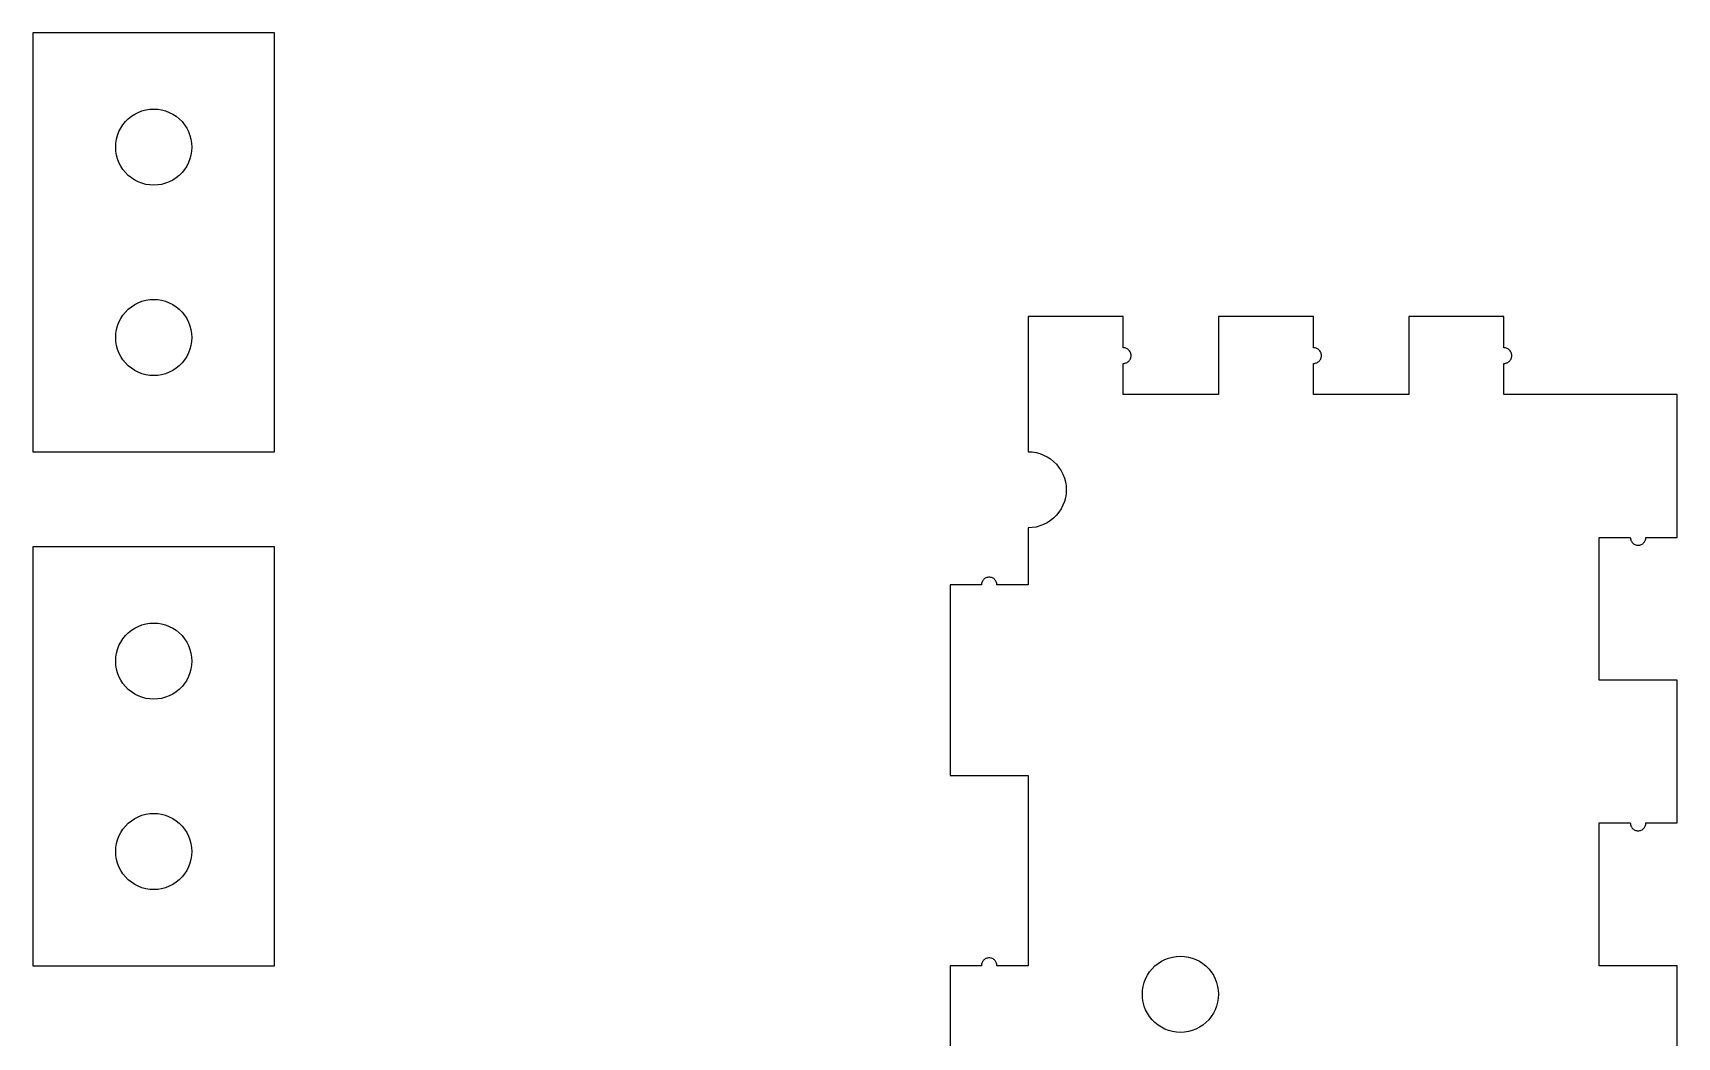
# Model space of a CAD drawing. Header units: metres. Extents: x -4 to 254, y -4 to 180.
# Drawn here: x 167.7 to 254.1, y 96.2 to 149 of the extents above; entities that cross this region are included whole.
import ezdxf

# ---------------------------------------------------------------- set-up
doc = ezdxf.new("R2010")
doc.units = ezdxf.units.M

msp = doc.modelspace()

# ---------------------------------------------------------------- linework, layer by layer
for p, q in [((180.4, 149), (167.7, 149)), ((167.7, 149), (167.7, 127)), ((180.4, 127), (180.4, 149)), ((172.432, 144.176), (172.564, 144.338)), ((172.564, 144.338), (172.712, 144.486)), ((172.712, 144.486), (172.874, 144.618)), ((172.874, 144.618), (173.05, 144.732)), ((173.05, 144.732), (173.237, 144.827)), ((173.237, 144.827), (173.432, 144.902)), ((173.432, 144.902), (173.634, 144.956)), ((173.634, 144.956), (173.841, 144.989)), ((173.841, 144.989), (174.05, 145)), ((174.05, 145), (174.259, 144.989)), ((174.259, 144.989), (174.466, 144.956)), ((174.466, 144.956), (174.668, 144.902)), ((174.668, 144.902), (174.863, 144.827)), ((174.863, 144.827), (175.05, 144.732)), ((175.05, 144.732), (175.226, 144.618)), ((175.226, 144.618), (175.388, 144.486)), ((175.388, 144.486), (175.536, 144.338)), ((175.536, 144.338), (175.668, 144.176)), ((172.094, 143.416), (172.148, 143.618)), ((172.148, 143.618), (172.223, 143.813)), ((172.223, 143.813), (172.318, 144)), ((172.318, 144), (172.432, 144.176)), ((175.668, 144.176), (175.782, 144)), ((175.782, 144), (175.877, 143.813)), ((175.877, 143.813), (175.952, 143.618)), ((175.952, 143.618), (176.006, 143.416)), ((172.05, 143), (172.061, 143.209)), ((172.061, 142.791), (172.05, 143)), ((172.061, 143.209), (172.094, 143.416)), ((172.094, 142.584), (172.061, 142.791)), ((172.148, 142.382), (172.094, 142.584)), ((176.006, 142.584), (175.952, 142.382)), ((176.006, 143.416), (176.039, 143.209)), ((176.039, 142.791), (176.006, 142.584)), ((176.039, 143.209), (176.05, 143)), ((176.05, 143), (176.039, 142.791)), ((172.223, 142.187), (172.148, 142.382)), ((172.318, 142), (172.223, 142.187)), ((172.432, 141.824), (172.318, 142)), ((172.564, 141.662), (172.432, 141.824)), ((175.668, 141.824), (175.536, 141.662)), ((175.782, 142), (175.668, 141.824)), ((175.877, 142.187), (175.782, 142)), ((175.952, 142.382), (175.877, 142.187)), ((172.712, 141.514), (172.564, 141.662)), ((172.874, 141.382), (172.712, 141.514)), ((173.05, 141.268), (172.874, 141.382)), ((173.237, 141.173), (173.05, 141.268)), ((173.432, 141.098), (173.237, 141.173)), ((173.634, 141.044), (173.432, 141.098)), ((173.841, 141.011), (173.634, 141.044)), ((174.05, 141), (173.841, 141.011)), ((174.259, 141.011), (174.05, 141)), ((174.466, 141.044), (174.259, 141.011)), ((174.668, 141.098), (174.466, 141.044)), ((174.863, 141.173), (174.668, 141.098)), ((175.05, 141.268), (174.863, 141.173)), ((175.226, 141.382), (175.05, 141.268)), ((175.388, 141.514), (175.226, 141.382)), ((175.536, 141.662), (175.388, 141.514)), ((173.05, 134.732), (173.237, 134.827)), ((173.237, 134.827), (173.432, 134.902)), ((173.432, 134.902), (173.634, 134.956)), ((173.634, 134.956), (173.841, 134.989)), ((173.841, 134.989), (174.05, 135)), ((174.05, 135), (174.259, 134.989)), ((174.259, 134.989), (174.466, 134.956)), ((174.466, 134.956), (174.668, 134.902)), ((174.668, 134.902), (174.863, 134.827)), ((174.863, 134.827), (175.05, 134.732)), ((172.223, 133.813), (172.318, 134)), ((172.318, 134), (172.432, 134.176)), ((172.432, 134.176), (172.564, 134.338)), ((172.564, 134.338), (172.712, 134.486)), ((172.712, 134.486), (172.874, 134.618)), ((172.874, 134.618), (173.05, 134.732)), ((175.05, 134.732), (175.226, 134.618)), ((175.226, 134.618), (175.388, 134.486)), ((175.388, 134.486), (175.536, 134.338)), ((175.536, 134.338), (175.668, 134.176)), ((175.668, 134.176), (175.782, 134)), ((175.782, 134), (175.877, 133.813)), ((225, 134.1), (220, 134.1)), ((220, 134.1), (220, 127)), ((225, 132.46), (225, 134.1)), ((235, 134.1), (230, 134.1)), ((230, 134.1), (230, 130)), ((235, 132.46), (235, 134.1)), ((245, 134.1), (240, 134.1)), ((240, 134.1), (240, 130)), ((245, 132.46), (245, 134.1)), ((172.05, 133), (172.061, 133.209)), ((172.061, 133.209), (172.094, 133.416)), ((172.094, 133.416), (172.148, 133.618)), ((172.148, 133.618), (172.223, 133.813)), ((175.877, 133.813), (175.952, 133.618)), ((175.952, 133.618), (176.006, 133.416)), ((176.006, 133.416), (176.039, 133.209)), ((176.039, 133.209), (176.05, 133)), ((172.061, 132.791), (172.05, 133)), ((172.094, 132.584), (172.061, 132.791)), ((172.148, 132.382), (172.094, 132.584)), ((172.223, 132.187), (172.148, 132.382)), ((175.952, 132.382), (175.877, 132.187)), ((176.006, 132.584), (175.952, 132.382)), ((176.039, 132.791), (176.006, 132.584)), ((176.05, 133), (176.039, 132.791)), ((225.043, 132.458), (225, 132.46)), ((225.085, 132.451), (225.043, 132.458)), ((225.127, 132.44), (225.085, 132.451)), ((225.167, 132.425), (225.127, 132.44)), ((225.205, 132.405), (225.167, 132.425)), ((225.241, 132.382), (225.205, 132.405)), ((225.274, 132.355), (225.241, 132.382)), ((225.305, 132.324), (225.274, 132.355)), ((225.332, 132.291), (225.305, 132.324)), ((225.355, 132.255), (225.332, 132.291)), ((225.375, 132.217), (225.355, 132.255)), ((225.39, 132.177), (225.375, 132.217)), ((235.043, 132.458), (235, 132.46)), ((235.085, 132.451), (235.043, 132.458)), ((235.127, 132.44), (235.085, 132.451)), ((235.167, 132.425), (235.127, 132.44)), ((235.205, 132.405), (235.167, 132.425)), ((235.241, 132.382), (235.205, 132.405)), ((235.274, 132.355), (235.241, 132.382)), ((235.305, 132.324), (235.274, 132.355)), ((235.332, 132.291), (235.305, 132.324)), ((235.355, 132.255), (235.332, 132.291)), ((235.375, 132.217), (235.355, 132.255)), ((235.39, 132.177), (235.375, 132.217)), ((245.043, 132.458), (245, 132.46)), ((245.085, 132.451), (245.043, 132.458)), ((245.127, 132.44), (245.085, 132.451)), ((245.167, 132.425), (245.127, 132.44)), ((245.205, 132.405), (245.167, 132.425)), ((245.241, 132.382), (245.205, 132.405)), ((245.274, 132.355), (245.241, 132.382)), ((245.305, 132.324), (245.274, 132.355)), ((245.332, 132.291), (245.305, 132.324)), ((245.355, 132.255), (245.332, 132.291)), ((245.375, 132.217), (245.355, 132.255)), ((245.39, 132.177), (245.375, 132.217)), ((172.318, 132), (172.223, 132.187)), ((172.432, 131.824), (172.318, 132)), ((172.564, 131.662), (172.432, 131.824)), ((172.712, 131.514), (172.564, 131.662)), ((172.874, 131.382), (172.712, 131.514)), ((173.05, 131.268), (172.874, 131.382)), ((175.226, 131.382), (175.05, 131.268)), ((175.388, 131.514), (175.226, 131.382)), ((175.536, 131.662), (175.388, 131.514)), ((175.668, 131.824), (175.536, 131.662)), ((175.782, 132), (175.668, 131.824)), ((175.877, 132.187), (175.782, 132)), ((225, 131.64), (225.043, 131.642)), ((225, 130), (225, 131.64)), ((225.043, 131.642), (225.085, 131.649)), ((225.085, 131.649), (225.127, 131.66)), ((225.127, 131.66), (225.167, 131.675)), ((225.167, 131.675), (225.205, 131.695)), ((225.205, 131.695), (225.241, 131.718)), ((225.241, 131.718), (225.274, 131.745)), ((225.274, 131.745), (225.305, 131.776)), ((225.305, 131.776), (225.332, 131.809)), ((225.332, 131.809), (225.355, 131.845)), ((225.355, 131.845), (225.375, 131.883)), ((225.375, 131.883), (225.39, 131.923)), ((225.401, 132.135), (225.39, 132.177)), ((225.39, 131.923), (225.401, 131.965)), ((225.408, 132.093), (225.401, 132.135)), ((225.401, 131.965), (225.408, 132.007)), ((225.41, 132.05), (225.408, 132.093)), ((225.408, 132.007), (225.41, 132.05)), ((235, 131.64), (235.043, 131.642)), ((235, 130), (235, 131.64)), ((235.043, 131.642), (235.085, 131.649)), ((235.085, 131.649), (235.127, 131.66)), ((235.127, 131.66), (235.167, 131.675)), ((235.167, 131.675), (235.205, 131.695)), ((235.205, 131.695), (235.241, 131.718)), ((235.241, 131.718), (235.274, 131.745)), ((235.274, 131.745), (235.305, 131.776)), ((235.305, 131.776), (235.332, 131.809)), ((235.332, 131.809), (235.355, 131.845)), ((235.355, 131.845), (235.375, 131.883)), ((235.375, 131.883), (235.39, 131.923)), ((235.401, 132.135), (235.39, 132.177)), ((235.39, 131.923), (235.401, 131.965)), ((235.408, 132.093), (235.401, 132.135)), ((235.401, 131.965), (235.408, 132.007)), ((235.41, 132.05), (235.408, 132.093)), ((235.408, 132.007), (235.41, 132.05)), ((245, 131.64), (245.043, 131.642)), ((245, 130), (245, 131.64)), ((245.043, 131.642), (245.085, 131.649)), ((245.085, 131.649), (245.127, 131.66)), ((245.127, 131.66), (245.167, 131.675)), ((245.167, 131.675), (245.205, 131.695)), ((245.205, 131.695), (245.241, 131.718)), ((245.241, 131.718), (245.274, 131.745)), ((245.274, 131.745), (245.305, 131.776)), ((245.305, 131.776), (245.332, 131.809)), ((245.332, 131.809), (245.355, 131.845)), ((245.355, 131.845), (245.375, 131.883)), ((245.375, 131.883), (245.39, 131.923)), ((245.401, 132.135), (245.39, 132.177)), ((245.39, 131.923), (245.401, 131.965)), ((245.408, 132.093), (245.401, 132.135)), ((245.401, 131.965), (245.408, 132.007)), ((245.41, 132.05), (245.408, 132.093)), ((245.408, 132.007), (245.41, 132.05)), ((173.237, 131.173), (173.05, 131.268)), ((173.432, 131.098), (173.237, 131.173)), ((173.634, 131.044), (173.432, 131.098)), ((173.841, 131.011), (173.634, 131.044)), ((174.05, 131), (173.841, 131.011)), ((174.259, 131.011), (174.05, 131)), ((174.466, 131.044), (174.259, 131.011)), ((174.668, 131.098), (174.466, 131.044)), ((174.863, 131.173), (174.668, 131.098)), ((175.05, 131.268), (174.863, 131.173)), ((230, 130), (225, 130)), ((240, 130), (235, 130)), ((254.1, 130), (245, 130)), ((254.1, 122.5), (254.1, 130)), ((167.7, 127), (180.4, 127)), ((220, 127), (220.209, 126.989)), ((220.209, 126.989), (220.416, 126.956)), ((220.416, 126.956), (220.618, 126.902)), ((220.618, 126.902), (220.813, 126.827)), ((220.813, 126.827), (221, 126.732)), ((221, 126.732), (221.176, 126.618)), ((221.176, 126.618), (221.338, 126.486)), ((221.338, 126.486), (221.486, 126.338)), ((221.486, 126.338), (221.618, 126.176)), ((221.618, 126.176), (221.732, 126)), ((221.732, 126), (221.827, 125.813)), ((221.827, 125.813), (221.902, 125.618)), ((221.902, 125.618), (221.956, 125.416)), ((221.956, 125.416), (221.989, 125.209)), ((221.956, 124.584), (221.902, 124.382)), ((221.989, 124.791), (221.956, 124.584)), ((221.989, 125.209), (222, 125)), ((222, 125), (221.989, 124.791)), ((221.486, 123.662), (221.338, 123.514)), ((221.618, 123.824), (221.486, 123.662)), ((221.732, 124), (221.618, 123.824)), ((221.827, 124.187), (221.732, 124)), ((221.902, 124.382), (221.827, 124.187)), ((220.209, 123.011), (220, 123)), ((220, 123), (220, 120)), ((220.416, 123.044), (220.209, 123.011)), ((220.618, 123.098), (220.416, 123.044)), ((220.813, 123.173), (220.618, 123.098)), ((221, 123.268), (220.813, 123.173)), ((221.176, 123.382), (221, 123.268)), ((221.338, 123.514), (221.176, 123.382)), ((180.4, 122), (167.7, 122)), ((167.7, 122), (167.7, 100)), ((180.4, 100), (180.4, 122)), ((250, 115), (250, 122.5)), ((250, 122.5), (251.64, 122.5)), ((251.64, 122.5), (251.642, 122.457)), ((251.642, 122.457), (251.649, 122.415)), ((251.649, 122.415), (251.66, 122.373)), ((251.66, 122.373), (251.675, 122.333)), ((251.675, 122.333), (251.695, 122.295)), ((251.695, 122.295), (251.718, 122.259)), ((251.718, 122.259), (251.745, 122.226)), ((251.745, 122.226), (251.776, 122.195)), ((251.776, 122.195), (251.809, 122.168)), ((251.809, 122.168), (251.845, 122.145)), ((251.845, 122.145), (251.883, 122.125)), ((251.883, 122.125), (251.923, 122.11)), ((251.923, 122.11), (251.965, 122.099)), ((251.965, 122.099), (252.007, 122.092)), ((252.007, 122.092), (252.05, 122.09)), ((252.05, 122.09), (252.093, 122.092)), ((252.093, 122.092), (252.135, 122.099)), ((252.135, 122.099), (252.177, 122.11)), ((252.177, 122.11), (252.217, 122.125)), ((252.217, 122.125), (252.255, 122.145)), ((252.255, 122.145), (252.291, 122.168)), ((252.291, 122.168), (252.324, 122.195)), ((252.324, 122.195), (252.355, 122.226)), ((252.355, 122.226), (252.382, 122.259)), ((252.382, 122.259), (252.405, 122.295)), ((252.405, 122.295), (252.425, 122.333)), ((252.425, 122.333), (252.44, 122.373)), ((252.44, 122.373), (252.451, 122.415)), ((252.451, 122.415), (252.458, 122.457)), ((252.458, 122.457), (252.46, 122.5)), ((252.46, 122.5), (254.1, 122.5)), ((217.56, 120.127), (217.549, 120.085)), ((217.575, 120.167), (217.56, 120.127)), ((217.595, 120.205), (217.575, 120.167)), ((217.618, 120.241), (217.595, 120.205)), ((217.645, 120.274), (217.618, 120.241)), ((217.676, 120.305), (217.645, 120.274)), ((217.709, 120.332), (217.676, 120.305)), ((217.745, 120.355), (217.709, 120.332)), ((217.783, 120.375), (217.745, 120.355)), ((217.823, 120.39), (217.783, 120.375)), ((217.865, 120.401), (217.823, 120.39)), ((217.907, 120.408), (217.865, 120.401)), ((217.95, 120.41), (217.907, 120.408)), ((217.993, 120.408), (217.95, 120.41)), ((218.035, 120.401), (217.993, 120.408)), ((218.077, 120.39), (218.035, 120.401)), ((218.117, 120.375), (218.077, 120.39)), ((218.155, 120.355), (218.117, 120.375)), ((218.191, 120.332), (218.155, 120.355)), ((218.224, 120.305), (218.191, 120.332)), ((218.255, 120.274), (218.224, 120.305)), ((218.282, 120.241), (218.255, 120.274)), ((218.305, 120.205), (218.282, 120.241)), ((218.325, 120.167), (218.305, 120.205)), ((218.34, 120.127), (218.325, 120.167)), ((218.351, 120.085), (218.34, 120.127)), ((217.54, 120), (215.9, 120)), ((215.9, 120), (215.9, 110)), ((217.542, 120.043), (217.54, 120)), ((217.549, 120.085), (217.542, 120.043)), ((218.358, 120.043), (218.351, 120.085)), ((218.36, 120), (218.358, 120.043)), ((220, 120), (218.36, 120)), ((172.712, 117.486), (172.874, 117.618)), ((172.874, 117.618), (173.05, 117.732)), ((173.05, 117.732), (173.237, 117.827)), ((173.237, 117.827), (173.432, 117.902)), ((173.432, 117.902), (173.634, 117.956)), ((173.634, 117.956), (173.841, 117.989)), ((173.841, 117.989), (174.05, 118)), ((174.05, 118), (174.259, 117.989)), ((174.259, 117.989), (174.466, 117.956)), ((174.466, 117.956), (174.668, 117.902)), ((174.668, 117.902), (174.863, 117.827)), ((174.863, 117.827), (175.05, 117.732)), ((175.05, 117.732), (175.226, 117.618)), ((175.226, 117.618), (175.388, 117.486)), ((172.148, 116.618), (172.223, 116.813)), ((172.223, 116.813), (172.318, 117)), ((172.318, 117), (172.432, 117.176)), ((172.432, 117.176), (172.564, 117.338)), ((172.564, 117.338), (172.712, 117.486)), ((175.388, 117.486), (175.536, 117.338)), ((175.536, 117.338), (175.668, 117.176)), ((175.668, 117.176), (175.782, 117)), ((175.782, 117), (175.877, 116.813)), ((175.877, 116.813), (175.952, 116.618)), ((172.05, 116), (172.061, 116.209)), ((172.061, 115.791), (172.05, 116)), ((172.061, 116.209), (172.094, 116.416)), ((172.094, 115.584), (172.061, 115.791)), ((172.094, 116.416), (172.148, 116.618)), ((175.952, 116.618), (176.006, 116.416)), ((176.006, 116.416), (176.039, 116.209)), ((176.039, 115.791), (176.006, 115.584)), ((176.039, 116.209), (176.05, 116)), ((176.05, 116), (176.039, 115.791)), ((172.148, 115.382), (172.094, 115.584)), ((172.223, 115.187), (172.148, 115.382)), ((172.318, 115), (172.223, 115.187)), ((172.432, 114.824), (172.318, 115)), ((175.782, 115), (175.668, 114.824)), ((175.877, 115.187), (175.782, 115)), ((175.952, 115.382), (175.877, 115.187)), ((176.006, 115.584), (175.952, 115.382)), ((254.1, 115), (250, 115)), ((254.1, 107.5), (254.1, 115)), ((172.564, 114.662), (172.432, 114.824)), ((172.712, 114.514), (172.564, 114.662)), ((172.874, 114.382), (172.712, 114.514)), ((173.05, 114.268), (172.874, 114.382)), ((173.237, 114.173), (173.05, 114.268)), ((173.432, 114.098), (173.237, 114.173)), ((173.634, 114.044), (173.432, 114.098)), ((174.668, 114.098), (174.466, 114.044)), ((174.863, 114.173), (174.668, 114.098)), ((175.05, 114.268), (174.863, 114.173)), ((175.226, 114.382), (175.05, 114.268)), ((175.388, 114.514), (175.226, 114.382)), ((175.536, 114.662), (175.388, 114.514)), ((175.668, 114.824), (175.536, 114.662)), ((173.841, 114.011), (173.634, 114.044)), ((174.05, 114), (173.841, 114.011)), ((174.259, 114.011), (174.05, 114)), ((174.466, 114.044), (174.259, 114.011)), ((215.9, 110), (220, 110)), ((220, 110), (220, 100)), ((172.318, 107), (172.432, 107.176)), ((172.432, 107.176), (172.564, 107.338)), ((172.564, 107.338), (172.712, 107.486)), ((172.712, 107.486), (172.874, 107.618)), ((172.874, 107.618), (173.05, 107.732)), ((173.05, 107.732), (173.237, 107.827)), ((173.237, 107.827), (173.432, 107.902)), ((173.432, 107.902), (173.634, 107.956)), ((173.634, 107.956), (173.841, 107.989)), ((173.841, 107.989), (174.05, 108)), ((174.05, 108), (174.259, 107.989)), ((174.259, 107.989), (174.466, 107.956)), ((174.466, 107.956), (174.668, 107.902)), ((174.668, 107.902), (174.863, 107.827)), ((174.863, 107.827), (175.05, 107.732)), ((175.05, 107.732), (175.226, 107.618)), ((175.226, 107.618), (175.388, 107.486)), ((175.388, 107.486), (175.536, 107.338)), ((175.536, 107.338), (175.668, 107.176)), ((175.668, 107.176), (175.782, 107)), ((250, 100), (250, 107.5)), ((250, 107.5), (251.64, 107.5)), ((251.64, 107.5), (251.642, 107.457)), ((251.642, 107.457), (251.649, 107.415)), ((251.649, 107.415), (251.66, 107.373)), ((251.66, 107.373), (251.675, 107.333)), ((251.675, 107.333), (251.695, 107.295)), ((251.695, 107.295), (251.718, 107.259)), ((251.718, 107.259), (251.745, 107.226)), ((251.745, 107.226), (251.776, 107.195)), ((251.776, 107.195), (251.809, 107.168)), ((251.809, 107.168), (251.845, 107.145)), ((251.845, 107.145), (251.883, 107.125)), ((252.217, 107.125), (252.255, 107.145)), ((252.255, 107.145), (252.291, 107.168)), ((252.291, 107.168), (252.324, 107.195)), ((252.324, 107.195), (252.355, 107.226)), ((252.355, 107.226), (252.382, 107.259)), ((252.382, 107.259), (252.405, 107.295)), ((252.405, 107.295), (252.425, 107.333)), ((252.425, 107.333), (252.44, 107.373)), ((252.44, 107.373), (252.451, 107.415)), ((252.451, 107.415), (252.458, 107.457)), ((252.458, 107.457), (252.46, 107.5)), ((252.46, 107.5), (254.1, 107.5)), ((172.061, 106.209), (172.094, 106.416)), ((172.094, 106.416), (172.148, 106.618)), ((172.148, 106.618), (172.223, 106.813)), ((172.223, 106.813), (172.318, 107)), ((175.782, 107), (175.877, 106.813)), ((175.877, 106.813), (175.952, 106.618)), ((175.952, 106.618), (176.006, 106.416)), ((176.006, 106.416), (176.039, 106.209)), ((251.883, 107.125), (251.923, 107.11)), ((251.923, 107.11), (251.965, 107.099)), ((251.965, 107.099), (252.007, 107.092)), ((252.007, 107.092), (252.05, 107.09)), ((252.05, 107.09), (252.093, 107.092)), ((252.093, 107.092), (252.135, 107.099)), ((252.135, 107.099), (252.177, 107.11)), ((252.177, 107.11), (252.217, 107.125)), ((172.05, 106), (172.061, 106.209)), ((172.061, 105.791), (172.05, 106)), ((172.094, 105.584), (172.061, 105.791)), ((172.148, 105.382), (172.094, 105.584)), ((176.006, 105.584), (175.952, 105.382)), ((176.039, 105.791), (176.006, 105.584)), ((176.039, 106.209), (176.05, 106)), ((176.05, 106), (176.039, 105.791)), ((172.223, 105.187), (172.148, 105.382)), ((172.318, 105), (172.223, 105.187)), ((172.432, 104.824), (172.318, 105)), ((172.564, 104.662), (172.432, 104.824)), ((172.712, 104.514), (172.564, 104.662)), ((175.536, 104.662), (175.388, 104.514)), ((175.668, 104.824), (175.536, 104.662)), ((175.782, 105), (175.668, 104.824)), ((175.877, 105.187), (175.782, 105)), ((175.952, 105.382), (175.877, 105.187)), ((172.874, 104.382), (172.712, 104.514)), ((173.05, 104.268), (172.874, 104.382)), ((173.237, 104.173), (173.05, 104.268)), ((173.432, 104.098), (173.237, 104.173)), ((173.634, 104.044), (173.432, 104.098)), ((173.841, 104.011), (173.634, 104.044)), ((174.05, 104), (173.841, 104.011)), ((174.259, 104.011), (174.05, 104)), ((174.466, 104.044), (174.259, 104.011)), ((174.668, 104.098), (174.466, 104.044)), ((174.863, 104.173), (174.668, 104.098)), ((175.05, 104.268), (174.863, 104.173)), ((175.226, 104.382), (175.05, 104.268)), ((175.388, 104.514), (175.226, 104.382)), ((217.618, 100.241), (217.595, 100.205)), ((217.645, 100.274), (217.618, 100.241)), ((217.676, 100.305), (217.645, 100.274)), ((217.709, 100.332), (217.676, 100.305)), ((217.745, 100.355), (217.709, 100.332)), ((217.783, 100.375), (217.745, 100.355)), ((217.823, 100.39), (217.783, 100.375)), ((217.865, 100.401), (217.823, 100.39)), ((217.907, 100.408), (217.865, 100.401)), ((217.95, 100.41), (217.907, 100.408)), ((217.993, 100.408), (217.95, 100.41)), ((218.035, 100.401), (217.993, 100.408)), ((218.077, 100.39), (218.035, 100.401)), ((218.117, 100.375), (218.077, 100.39)), ((218.155, 100.355), (218.117, 100.375)), ((218.191, 100.332), (218.155, 100.355)), ((218.224, 100.305), (218.191, 100.332)), ((218.255, 100.274), (218.224, 100.305)), ((218.282, 100.241), (218.255, 100.274)), ((218.305, 100.205), (218.282, 100.241)), ((226.824, 100.118), (227, 100.232)), ((227, 100.232), (227.187, 100.327)), ((227.187, 100.327), (227.382, 100.402)), ((227.382, 100.402), (227.584, 100.456)), ((227.584, 100.456), (227.791, 100.489)), ((227.791, 100.489), (228, 100.5)), ((228, 100.5), (228.209, 100.489)), ((228.209, 100.489), (228.416, 100.456)), ((228.416, 100.456), (228.618, 100.402)), ((228.618, 100.402), (228.813, 100.327)), ((228.813, 100.327), (229, 100.232)), ((229, 100.232), (229.176, 100.118)), ((167.7, 100), (180.4, 100)), ((217.54, 100), (215.9, 100)), ((215.9, 100), (215.9, 90)), ((217.542, 100.043), (217.54, 100)), ((217.549, 100.085), (217.542, 100.043)), ((217.56, 100.127), (217.549, 100.085)), ((217.575, 100.167), (217.56, 100.127)), ((217.595, 100.205), (217.575, 100.167)), ((218.325, 100.167), (218.305, 100.205)), ((218.34, 100.127), (218.325, 100.167)), ((218.351, 100.085), (218.34, 100.127)), ((218.358, 100.043), (218.351, 100.085)), ((218.36, 100), (218.358, 100.043)), ((220, 100), (218.36, 100)), ((226.173, 99.3135), (226.268, 99.5)), ((226.268, 99.5), (226.382, 99.6756)), ((226.382, 99.6756), (226.514, 99.8383)), ((226.514, 99.8383), (226.662, 99.9863)), ((226.662, 99.9863), (226.824, 100.118)), ((229.176, 100.118), (229.338, 99.9863)), ((229.338, 99.9863), (229.486, 99.8383)), ((229.486, 99.8383), (229.618, 99.6756)), ((229.618, 99.6756), (229.732, 99.5)), ((229.732, 99.5), (229.827, 99.3135)), ((254.1, 100), (250, 100)), ((254.1, 92.5), (254.1, 100)), ((226, 98.5), (226.011, 98.709)), ((226.011, 98.2909), (226, 98.5)), ((226.011, 98.709), (226.044, 98.9158)), ((226.044, 98.9158), (226.098, 99.118)), ((226.098, 99.118), (226.173, 99.3135)), ((229.827, 99.3135), (229.902, 99.118)), ((229.902, 99.118), (229.956, 98.9158)), ((229.956, 98.9158), (229.989, 98.709)), ((229.989, 98.709), (230, 98.5)), ((230, 98.5), (229.989, 98.2909)), ((226.044, 98.0842), (226.011, 98.2909)), ((226.098, 97.882), (226.044, 98.0842)), ((226.173, 97.6865), (226.098, 97.882)), ((226.268, 97.5), (226.173, 97.6865)), ((229.827, 97.6865), (229.732, 97.5)), ((229.902, 97.882), (229.827, 97.6865)), ((229.956, 98.0842), (229.902, 97.882)), ((229.989, 98.2909), (229.956, 98.0842)), ((226.382, 97.3244), (226.268, 97.5)), ((226.514, 97.1617), (226.382, 97.3244)), ((226.662, 97.0137), (226.514, 97.1617)), ((226.824, 96.882), (226.662, 97.0137)), ((227, 96.7679), (226.824, 96.882)), ((229.176, 96.882), (229, 96.7679)), ((229.338, 97.0137), (229.176, 96.882)), ((229.486, 97.1617), (229.338, 97.0137)), ((229.618, 97.3244), (229.486, 97.1617)), ((229.732, 97.5), (229.618, 97.3244)), ((227.187, 96.6729), (227, 96.7679)), ((227.382, 96.5979), (227.187, 96.6729)), ((227.584, 96.5437), (227.382, 96.5979)), ((227.791, 96.511), (227.584, 96.5437)), ((228, 96.5), (227.791, 96.511)), ((228.209, 96.511), (228, 96.5)), ((228.416, 96.5437), (228.209, 96.511)), ((228.618, 96.5979), (228.416, 96.5437)), ((228.813, 96.6729), (228.618, 96.5979)), ((229, 96.7679), (228.813, 96.6729))]:
    msp.add_line(p, q)

doc.saveas('drawing.dxf')
